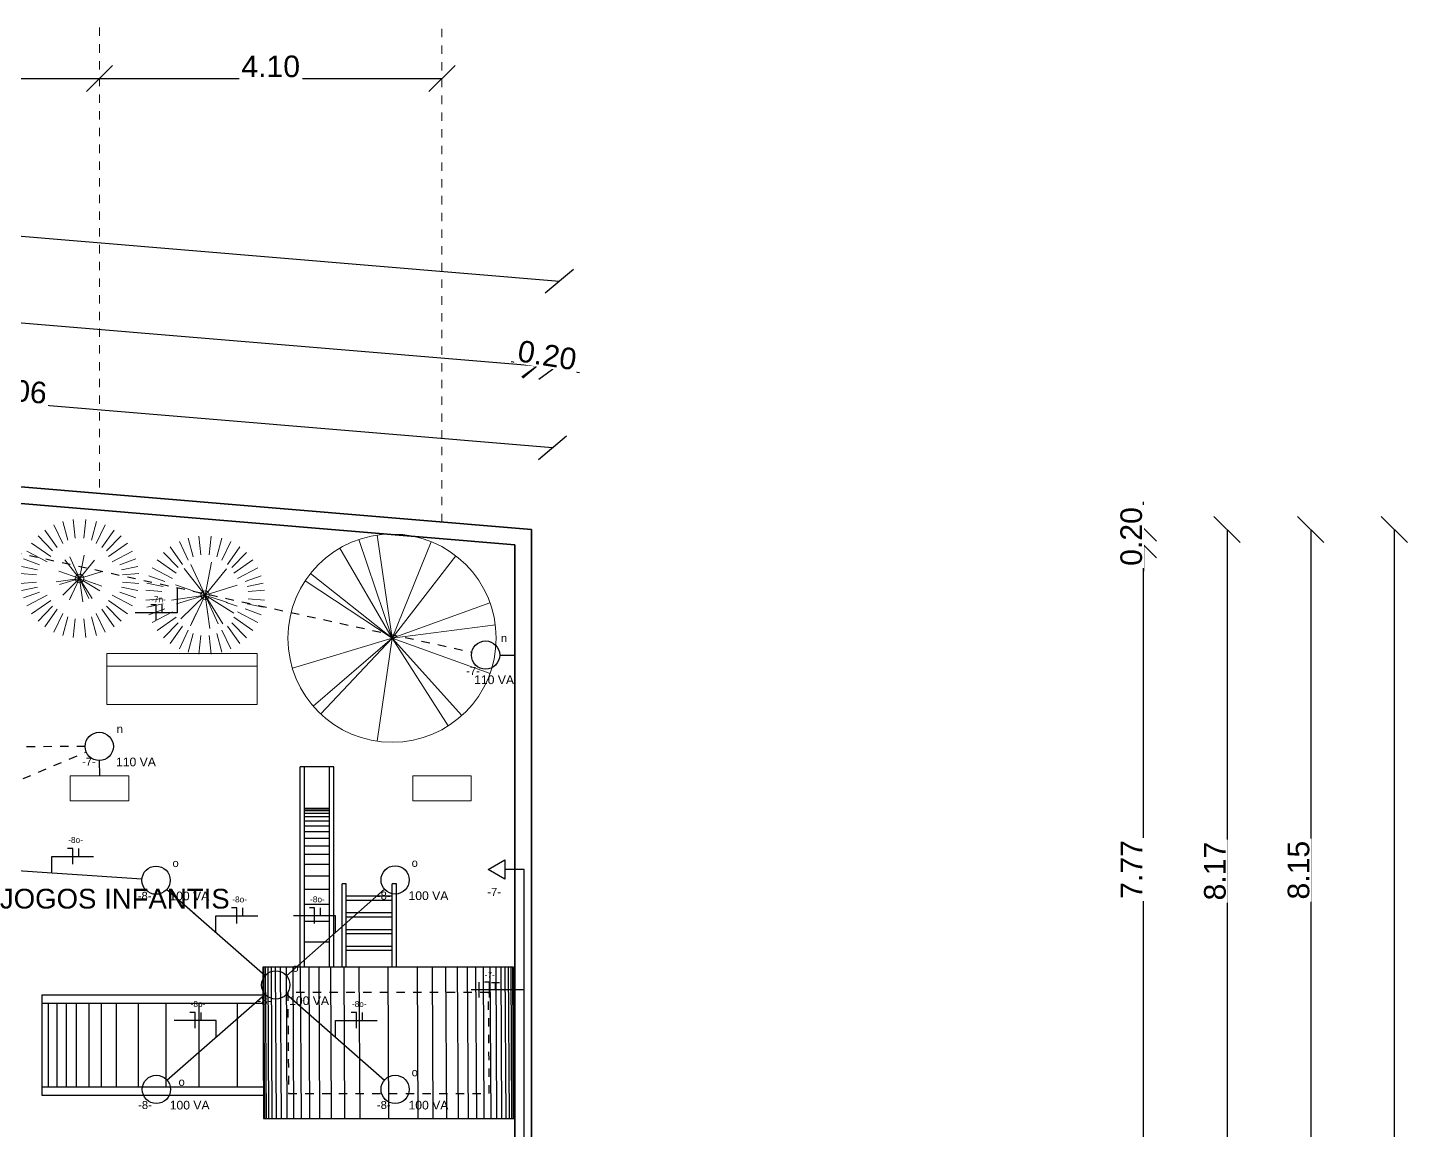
# Model space of a CAD drawing. Header units: metres. Extents: x -182 to 99, y 70 to 117.
# Drawn here: x -80.58 to -64.08, y 104.05 to 117.24 of the extents above; entities that cross this region are included whole.
import ezdxf

# ---------------------------------------------------------------- set-up
doc = ezdxf.new("R2010")
doc.units = ezdxf.units.M
doc.header["$LTSCALE"] = 0.01
doc.linetypes.add('HIDDEN2', pattern=[4.7625, 3.175, -1.5875])
doc.linetypes.add('TRAZOS2', pattern=[9.525, 6.35, -3.175])
for name, color, linetype, lineweight in [('A-ANNO-DIMS', 1, 'Continuous', 9), ('A-ANNO-TEXT', 2, 'Continuous', 9), ('A-WALL', 2, 'Continuous', 9), ('L-PLNT-BEDS', 3, 'Continuous', 9), ('L-SITE', 6, 'Continuous', 9), ('S-COLS', 6, 'Continuous', 9), ('S-GRID', 1, 'Continuous', 9)]:
    doc.layers.add(name, color=color, linetype=linetype, lineweight=lineweight)
for name, color, linetype in [('FIAÇÃO', 10, 'Continuous'), ('Força', 7, 'Continuous'), ('Iluminação', 7, 'Continuous'), ('MUEBLES 0.05', 54, 'Continuous'), ('PARED 0.1', 4, 'Continuous'), ('Pared 0.3.', 31, 'Continuous'), ('PUERTAS 0.2', 3, 'Continuous')]:
    doc.layers.add(name, color=color, linetype=linetype)
doc.styles.add('Arial', font='arial.ttf', dxfattribs={"height": 0.29506})
doc.styles.add('Arial_1', font='arial.ttf', dxfattribs={"height": 0.368825})
doc.styles.add('Arial_2', font='arial.ttf', dxfattribs={"height": 0.258177})
doc.dimstyles.new('Diagonal', dxfattribs={"dimscale": 0.3048, "dimtxt": 0.258177, "dimasz": 1.025262, "dimexe": 0.984252, "dimexo": 0.615157, "dimgap": 0.04101, "dimtad": 1, "dimrnd": 0.01, "dimzin": 0, "dimdsep": 46, "dimtxsty": 'Arial_2', "dimblk1": 'OBLIQUE', "dimblk2": 'OBLIQUE', "dimsah": 1, "dimcen": 0.09, "dimse1": 1, "dimse2": 1, "dimazin": 0, "dimtfac": 1, "dimtix": 1, "dimtmove": 0, "dimatfit": 3, "dimfxl": 1, "dimtvp": 1, "dimtfill": 1, "dimtolj": 1, "dimtzin": 0, "dimarcsym": 2})

# ---------------------------------------------------------------- blocks, each defined once
blk = doc.blocks.new('Pilar rectangular hormigón - 300 x 700 mm-506285-Planta Baja')
at = {"layer": 'S-COLS'}
for p, q in [((0.15, 0.35), (-0.15, 0.35)), ((-0.15, 0.35), (-0.15, -0.35)), ((0.15, -0.35), (0.15, 0.35)), ((-0.15, -0.35), (0.15, -0.35))]:
    blk.add_line(p, q, dxfattribs=at)
blk = doc.blocks.new('_Oblique')
at = {"color": 0, "linetype": 'ByBlock', "lineweight": -2}
blk.add_line((-0.5, -0.5), (0.5, 0.5), dxfattribs=at)
blk = doc.blocks.new('*D251')
at = {"layer": 'A-ANNO-DIMS', "color": 0, "lineweight": -2, "transparency": 16777216}
blk.add_line((-85.223, 116.63), (-79.723, 116.63), dxfattribs=at)
at = {"layer": 'Defpoints', "color": 0, "transparency": 16777216}
for p in [(-85.223, 116.851), (-79.723, 116.851), (-79.723, 116.63)]:
    blk.add_point(p, dxfattribs=at)
at = {"layer": 'A-ANNO-DIMS', "color": 0, "lineweight": -2, "transparency": 16777216, "xscale": 0.3124999999999999, "yscale": 0.3124999999999999, "zscale": 0.3124999999999999, "rotation": 180}
blk.add_blockref('_Oblique', (-85.223, 116.63), dxfattribs=at)
at = {"layer": 'A-ANNO-DIMS', "color": 0, "lineweight": -2, "transparency": 16777216, "xscale": 0.3124999999999999, "yscale": 0.3124999999999999, "zscale": 0.3124999999999999}
blk.add_blockref('_Oblique', (-79.723, 116.63), dxfattribs=at)
at = {"layer": 'A-ANNO-DIMS', "color": 0, "transparency": 16777216, "insert": (-82.473, 116.774), "char_height": 0.2582, "attachment_point": 5, "style": 'Arial_2', "bg_fill": 3, "box_fill_scale": 1.1, "bg_fill_color": 256, "bg_fill_true_color": 13158600, "bg_fill_transparency": 0}
blk.add_mtext('\\A1;5.50', dxfattribs=at)
blk = doc.blocks.new('*D252')
at = {"layer": 'A-ANNO-DIMS', "color": 0, "lineweight": -2, "transparency": 16777216}
blk.add_line((-79.723, 116.63), (-75.627, 116.63), dxfattribs=at)
at = {"layer": 'Defpoints', "color": 0, "transparency": 16777216}
for p in [(-79.723, 116.851), (-75.627, 116.851), (-75.627, 116.63)]:
    blk.add_point(p, dxfattribs=at)
at = {"layer": 'A-ANNO-DIMS', "color": 0, "lineweight": -2, "transparency": 16777216, "xscale": 0.3124999999999999, "yscale": 0.3124999999999999, "zscale": 0.3124999999999999, "rotation": 180}
blk.add_blockref('_Oblique', (-79.723, 116.63), dxfattribs=at)
at = {"layer": 'A-ANNO-DIMS', "color": 0, "lineweight": -2, "transparency": 16777216, "xscale": 0.3124999999999999, "yscale": 0.3124999999999999, "zscale": 0.3124999999999999}
blk.add_blockref('_Oblique', (-75.627, 116.63), dxfattribs=at)
at = {"layer": 'A-ANNO-DIMS', "color": 0, "transparency": 16777216, "insert": (-77.675, 116.774), "char_height": 0.2582, "attachment_point": 5, "style": 'Arial_2', "bg_fill": 3, "box_fill_scale": 1.1, "bg_fill_color": 256, "bg_fill_true_color": 13158600, "bg_fill_transparency": 0}
blk.add_mtext('\\A1;4.10', dxfattribs=at)
blk = doc.blocks.new('*D290')
at = {"color": 0, "lineweight": -2, "transparency": 16777216}
blk.add_line((-90.891, 115.602), (-74.223, 114.208), dxfattribs=at)
at = {"layer": 'Defpoints', "color": 0, "transparency": 16777216}
for p in [(-74.223, 114.208), (-91.223, 111.63), (-74.555, 110.236)]:
    blk.add_point(p, dxfattribs=at)
at = {"color": 0, "lineweight": -2, "transparency": 16777216, "xscale": 0.3124999999999999, "yscale": 0.3124999999999999, "zscale": 0.3124999999999999}
for p, rotation in [((-90.891, 115.602), 175.2185330680504), ((-74.223, 114.208), 355.2185330680504)]:
    blk.add_blockref('_Oblique', p, dxfattribs=dict(at, rotation=rotation))
at = {"color": 0, "transparency": 16777216, "insert": (-82.545, 115.049), "char_height": 0.2582, "attachment_point": 5, "rotation": 355.2185, "style": 'Arial_2', "bg_fill": 3, "box_fill_scale": 1.1, "bg_fill_color": 256, "bg_fill_true_color": 13158600, "bg_fill_transparency": 0}
blk.add_mtext('\\A1;16.73', dxfattribs=at)
blk = doc.blocks.new('*D293')
at = {"color": 0, "lineweight": -2, "transparency": 16777216}
blk.add_line((-87.322, 113.304), (-74.306, 112.215), dxfattribs=at)
at = {"layer": 'Defpoints', "color": 0, "transparency": 16777216}
for p in [(-87.322, 113.304), (-74.306, 112.215), (-74.555, 109.236)]:
    blk.add_point(p, dxfattribs=at)
at = {"color": 0, "lineweight": -2, "transparency": 16777216, "xscale": 0.3124999999999999, "yscale": 0.3124999999999999, "zscale": 0.3124999999999999}
for p, rotation in [((-87.322, 113.304), 175.2185330680505), ((-74.306, 112.215), 355.2185330680505)]:
    blk.add_blockref('_Oblique', p, dxfattribs=dict(at, rotation=rotation))
at = {"color": 0, "transparency": 16777216, "insert": (-80.802, 112.903), "char_height": 0.2582, "attachment_point": 5, "rotation": 355.2185, "style": 'Arial_2', "bg_fill": 3, "box_fill_scale": 1.1, "bg_fill_color": 256, "bg_fill_true_color": 13158600, "bg_fill_transparency": 0}
blk.add_mtext('\\A1;13.06', dxfattribs=at)
blk = doc.blocks.new('*D295')
at = {"color": 0, "lineweight": -2, "transparency": 16777216}
blk.add_line((-90.76, 114.554), (-74.492, 113.193), dxfattribs=at)
at = {"layer": 'Defpoints', "color": 0, "transparency": 16777216}
for p in [(-74.492, 113.193), (-91.023, 111.413), (-74.755, 110.052)]:
    blk.add_point(p, dxfattribs=at)
at = {"color": 0, "lineweight": -2, "transparency": 16777216, "xscale": 0.3124999999999999, "yscale": 0.3124999999999999, "zscale": 0.3124999999999999}
for p, rotation in [((-90.76, 114.554), 175.2185330680502), ((-74.492, 113.193), 355.2185330680502)]:
    blk.add_blockref('_Oblique', p, dxfattribs=dict(at, rotation=rotation))
at = {"color": 0, "transparency": 16777216, "insert": (-82.614, 114.017), "char_height": 0.2582, "attachment_point": 5, "rotation": 355.2185, "style": 'Arial_2', "bg_fill": 3, "box_fill_scale": 1.1, "bg_fill_color": 256, "bg_fill_true_color": 13158600, "bg_fill_transparency": 0}
blk.add_mtext('\\A1;16.32', dxfattribs=at)
blk = doc.blocks.new('*D296')
at = {"color": 0, "lineweight": -2, "transparency": 16777216}
for p, q in [((-74.492, 113.193), (-74.801, 113.242)), ((-74.292, 113.161), (-74.492, 113.193)), ((-74.292, 113.161), (-73.984, 113.112))]:
    blk.add_line(p, q, dxfattribs=at)
at = {"layer": 'Defpoints', "color": 0, "transparency": 16777216}
for p in [(-74.987, 110.086), (-74.787, 110.054)]:
    blk.add_point(p, dxfattribs=at)
at = {"color": 0, "lineweight": -2, "transparency": 16777216, "xscale": 0.3124999999999999, "yscale": 0.3124999999999999, "zscale": 0.3124999999999999}
for p, rotation in [((-74.492, 113.193), 350.9445249962304), ((-74.292, 113.161), 170.9445249962304)]:
    blk.add_blockref('_Oblique', p, dxfattribs=dict(at, rotation=rotation))
at = {"color": 0, "transparency": 16777216, "insert": (-74.369, 113.32), "char_height": 0.2582, "attachment_point": 5, "rotation": 350.9445, "style": 'Arial_2', "bg_fill": 3, "box_fill_scale": 1.1, "bg_fill_color": 256, "bg_fill_true_color": 13158600, "bg_fill_transparency": 0}
blk.add_mtext('\\A1;0.20', dxfattribs=at)
at = {"layer": 'Defpoints', "color": 0, "transparency": 16777216}
blk.add_point((-74.492, 113.193), dxfattribs=at)
blk = doc.blocks.new('*D480')
at = {"color": 0, "lineweight": -2, "transparency": 16777216}
blk.add_line((-66.241, 111.236), (-66.241, 103.065), dxfattribs=at)
at = {"layer": 'Defpoints', "color": 0, "transparency": 16777216}
for p in [(-66.241, 111.236), (-71.982, 103.065), (-66.241, 103.065)]:
    blk.add_point(p, dxfattribs=at)
at = {"color": 0, "lineweight": -2, "transparency": 16777216, "xscale": 0.3124999999999999, "yscale": 0.3124999999999999, "zscale": 0.3124999999999999}
for p, rotation in [((-66.241, 111.236), 90), ((-66.241, 103.065), 270)]:
    blk.add_blockref('_Oblique', p, dxfattribs=dict(at, rotation=rotation))
at = {"color": 0, "transparency": 16777216, "insert": (-66.385, 107.15), "char_height": 0.2582, "attachment_point": 5, "rotation": 90, "style": 'Arial_2', "bg_fill": 3, "box_fill_scale": 1.1, "bg_fill_color": 256, "bg_fill_true_color": 13158600, "bg_fill_transparency": 0}
blk.add_mtext('\\A1;8.17', dxfattribs=at)
blk = doc.blocks.new('*D482')
at = {"color": 0, "lineweight": -2, "transparency": 16777216}
blk.add_line((-67.241, 103.286), (-67.241, 111.052), dxfattribs=at)
at = {"layer": 'Defpoints', "color": 0, "transparency": 16777216}
for p in [(-67.241, 111.052), (-67.241, 111.052), (-71.982, 103.286)]:
    blk.add_point(p, dxfattribs=at)
at = {"color": 0, "lineweight": -2, "transparency": 16777216, "xscale": 0.3124999999999999, "yscale": 0.3124999999999999, "zscale": 0.3124999999999999}
for p, rotation in [((-67.241, 111.052), 90), ((-67.241, 103.286), 270)]:
    blk.add_blockref('_Oblique', p, dxfattribs=dict(at, rotation=rotation))
at = {"color": 0, "transparency": 16777216, "insert": (-67.382, 107.169), "char_height": 0.2582, "attachment_point": 5, "rotation": 90, "style": 'Arial_2', "bg_fill": 3, "box_fill_scale": 1.1, "bg_fill_color": 256, "bg_fill_true_color": 13158600, "bg_fill_transparency": 0}
blk.add_mtext('\\A1;7.77', dxfattribs=at)
blk = doc.blocks.new('*D483')
at = {"color": 0, "lineweight": -2, "transparency": 16777216}
for p, q in [((-67.241, 111.253), (-67.241, 111.566)), ((-67.241, 111.052), (-67.241, 111.253)), ((-67.241, 111.052), (-67.241, 110.739))]:
    blk.add_line(p, q, dxfattribs=at)
at = {"color": 0, "lineweight": -2, "transparency": 16777216, "xscale": 0.3124999999999999, "yscale": 0.3124999999999999, "zscale": 0.3124999999999999}
for p, rotation in [((-67.241, 111.253), 270), ((-67.241, 111.052), 90)]:
    blk.add_blockref('_Oblique', p, dxfattribs=dict(at, rotation=rotation))
at = {"color": 0, "transparency": 16777216, "insert": (-67.385, 111.152), "char_height": 0.2582, "attachment_point": 5, "rotation": 90, "style": 'Arial_2', "bg_fill": 3, "box_fill_scale": 1.1, "bg_fill_color": 256, "bg_fill_true_color": 13158600, "bg_fill_transparency": 0}
blk.add_mtext('\\A1;0.20', dxfattribs=at)
at = {"layer": 'Defpoints', "color": 0, "transparency": 16777216}
for p in [(-67.241, 111.253), (-67.241, 111.253), (-67.241, 111.052)]:
    blk.add_point(p, dxfattribs=at)
blk = doc.blocks.new('*D713')
at = {"color": 0, "lineweight": -2, "transparency": 16777216}
blk.add_line((-65.241, 111.236), (-65.241, 103.086), dxfattribs=at)
at = {"layer": 'Defpoints', "color": 0, "transparency": 16777216}
for p in [(-74.555, 111.236), (-74.755, 103.086), (-65.241, 103.086)]:
    blk.add_point(p, dxfattribs=at)
at = {"color": 0, "lineweight": -2, "transparency": 16777216, "xscale": 0.3124999999999999, "yscale": 0.3124999999999999, "zscale": 0.3124999999999999}
for p, rotation in [((-65.241, 111.236), 90), ((-65.241, 103.086), 270)]:
    blk.add_blockref('_Oblique', p, dxfattribs=dict(at, rotation=rotation))
at = {"color": 0, "transparency": 16777216, "insert": (-65.385, 107.161), "char_height": 0.2582, "attachment_point": 5, "rotation": 90, "style": 'Arial_2', "bg_fill": 3, "box_fill_scale": 1.1, "bg_fill_color": 256, "bg_fill_true_color": 13158600, "bg_fill_transparency": 0}
blk.add_mtext('\\A1;8.15', dxfattribs=at)
blk = doc.blocks.new('*D717')
at = {"color": 0, "lineweight": -2, "transparency": 16777216}
blk.add_line((-64.241, 111.236), (-64.241, 79.985), dxfattribs=at)
at = {"layer": 'Defpoints', "color": 0, "transparency": 16777216}
for p in [(-65.241, 111.236), (-65.241, 79.985), (-64.241, 79.985)]:
    blk.add_point(p, dxfattribs=at)
at = {"color": 0, "lineweight": -2, "transparency": 16777216, "xscale": 0.3124999999999999, "yscale": 0.3124999999999999, "zscale": 0.3124999999999999}
for p, rotation in [((-64.241, 111.236), 90), ((-64.241, 79.985), 270)]:
    blk.add_blockref('_Oblique', p, dxfattribs=dict(at, rotation=rotation))
at = {"color": 0, "transparency": 16777216, "insert": (-64.385, 95.611), "char_height": 0.2582, "attachment_point": 5, "rotation": 90, "style": 'Arial_2', "bg_fill": 3, "box_fill_scale": 1.1, "bg_fill_color": 256, "bg_fill_true_color": 13158600, "bg_fill_transparency": 0}
blk.add_mtext('\\A1;31.25', dxfattribs=at)
blk = doc.blocks.new('M_RPC Árbol - Caducifolio - Cerezo japonés - 4_5 metros-371819-Planta Baja')
at = {"layer": 'L-PLNT-BEDS'}
for q in [(-0.398, 1.18), (-0.177, 1.232), (-0.626, 1.076), (0.468, 1.154), (0.762, 0.985), (-1.04, 0.684), (-0.976, 0.772), (1.17, 0.424), (-1.192, -0.358), (-0.943, -0.813), (-0.853, -0.907), (-0.177, -1.232), (1.235, 0.159), (0.672, -1.048), (1.172, -0.421), (0.834, -0.925)]:
    blk.add_line((0, 0), q, dxfattribs=at)
for start, end in [(360, 180), (180, 360)]:
    blk.add_arc((0, 0), 1.245, start, end, dxfattribs=at)
blk = doc.blocks.new('M_Banco de parque - 1800 mm-374332-Planta Baja')
at = {"layer": 'L-SITE'}
for p, q in [((0.9, 0.305), (-0.9, 0.305)), ((-0.9, 0.305), (-0.9, -0.305)), ((0.9, -0.305), (0.9, 0.305)), ((-0.9, 0.154), (0.9, 0.154)), ((-0.9, -0.305), (0.9, -0.305))]:
    blk.add_line(p, q, dxfattribs=at)
blk = doc.blocks.new('M_RPC Arbusto - Boj - 0_8 metros-380883-Planta Baja')
at = {"layer": 'L-PLNT-BEDS'}
for p, q in [((-0.202, 0.682), (-0.142, 0.458)), ((-0.075, 0.707), (-0.051, 0.482)), ((0.075, 0.707), (0.051, 0.482)), ((0.202, 0.682), (0.142, 0.458)), ((-0.497, 0.509), (-0.322, 0.332)), ((-0.415, 0.578), (-0.268, 0.369)), ((-0.307, 0.642), (-0.2, 0.417)), ((0.307, 0.642), (0.2, 0.417)), ((0.415, 0.578), (0.268, 0.369)), ((0.497, 0.509), (0.322, 0.332)), ((-0.573, 0.422), (-0.344, 0.262)), ((0, 0), (-0.169, 0.367)), ((0, 0), (0.079, 0.396)), ((0.573, 0.422), (0.344, 0.262)), ((-0.672, 0.233), (-0.481, 0.163)), ((-0.632, 0.326), (-0.388, 0.198)), ((0, 0), (-0.25, 0.318)), ((0, 0), (0.255, 0.314)), ((0.632, 0.326), (0.388, 0.198)), ((0.672, 0.233), (0.481, 0.163)), ((-0.709, 0.061), (-0.515, 0.043)), ((-0.696, 0.144), (-0.502, 0.105)), ((0, 0), (-0.4, -0.058)), ((-0.353, 0.122), (0.006, 0.002)), ((0, 0), (-0.342, -0.105)), ((0, 0), (-0.288, -0.283)), ((0, 0), (-0.173, -0.365)), ((0, 0), (0.386, 0.119)), ((0, 0), (0.158, -0.344)), ((0, 0), (0.058, -0.4)), ((0, 0), (0.214, -0.343)), ((0, 0), (0.344, -0.213)), ((0.696, 0.144), (0.502, 0.105)), ((0.709, 0.061), (0.515, 0.043)), ((-0.709, -0.061), (-0.515, -0.043)), ((-0.696, -0.144), (-0.502, -0.105)), ((-0.672, -0.233), (-0.481, -0.163)), ((0.06, -0.02), (0.267, -0.089)), ((0.383, -0.13), (0.253, -0.086)), ((0.672, -0.233), (0.481, -0.163)), ((0.696, -0.144), (0.502, -0.105)), ((0.709, -0.061), (0.515, -0.043)), ((-0.632, -0.326), (-0.388, -0.198)), ((-0.573, -0.422), (-0.344, -0.262)), ((-0.161, -0.337), (-0.105, -0.219)), ((0.573, -0.422), (0.344, -0.262)), ((0.632, -0.326), (0.388, -0.198)), ((-0.497, -0.509), (-0.322, -0.332)), ((-0.415, -0.578), (-0.268, -0.369)), ((-0.307, -0.642), (-0.2, -0.417)), ((-0.202, -0.682), (-0.142, -0.458)), ((-0.075, -0.707), (-0.051, -0.482)), ((0.075, -0.707), (0.051, -0.482)), ((0.202, -0.682), (0.142, -0.458)), ((0.307, -0.642), (0.2, -0.417)), ((0.415, -0.578), (0.268, -0.369)), ((0.497, -0.509), (0.322, -0.332))]:
    blk.add_line(p, q, dxfattribs=at)
for start, end in [(360, 180), (180, 360)]:
    blk.add_arc((0, 0), 0.0508, start, end, dxfattribs=at)
blk = doc.blocks.new('M_RPC Arbusto - Maguey - 0_56 metros-380887-Planta Baja')
at = {"layer": 'L-PLNT-BEDS'}
for p, q in [((-0.202, 0.682), (-0.142, 0.458)), ((-0.075, 0.707), (-0.051, 0.482)), ((0.075, 0.707), (0.051, 0.482)), ((0.202, 0.682), (0.142, 0.458)), ((-0.497, 0.509), (-0.322, 0.332)), ((-0.415, 0.578), (-0.268, 0.369)), ((-0.307, 0.642), (-0.2, 0.417)), ((0.307, 0.642), (0.2, 0.417)), ((0.415, 0.578), (0.268, 0.369)), ((0.497, 0.509), (0.322, 0.332)), ((-0.573, 0.422), (-0.344, 0.262)), ((0.573, 0.422), (0.344, 0.262)), ((-0.672, 0.233), (-0.481, 0.163)), ((-0.632, 0.326), (-0.388, 0.198)), ((0, 0), (-0.175, 0.222)), ((0, 0), (-0.118, 0.257)), ((0, 0), (0.055, 0.277)), ((0, 0), (0.178, 0.22)), ((0.632, 0.326), (0.388, 0.198)), ((0.672, 0.233), (0.481, 0.163)), ((-0.709, 0.061), (-0.515, 0.043)), ((-0.696, 0.144), (-0.502, 0.105)), ((0, 0), (-0.28, -0.04)), ((-0.247, 0.086), (0.004, 0.001)), ((0, 0), (-0.239, -0.074)), ((0, 0), (-0.202, -0.198)), ((0, 0), (-0.121, -0.256)), ((0, 0), (0.27, 0.083)), ((0, 0), (0.111, -0.241)), ((0, 0), (0.04, -0.28)), ((0, 0), (0.149, -0.24)), ((0, 0), (0.241, -0.149)), ((0.696, 0.144), (0.502, 0.105)), ((0.709, 0.061), (0.515, 0.043)), ((-0.709, -0.061), (-0.515, -0.043)), ((-0.696, -0.144), (-0.502, -0.105)), ((-0.672, -0.233), (-0.481, -0.163)), ((-0.113, -0.236), (-0.073, -0.153)), ((0.042, -0.014), (0.187, -0.063)), ((0.268, -0.091), (0.177, -0.06)), ((0.672, -0.233), (0.481, -0.163)), ((0.696, -0.144), (0.502, -0.105)), ((0.709, -0.061), (0.515, -0.043)), ((-0.632, -0.326), (-0.388, -0.198)), ((-0.573, -0.422), (-0.344, -0.262)), ((0.573, -0.422), (0.344, -0.262)), ((0.632, -0.326), (0.388, -0.198)), ((-0.497, -0.509), (-0.322, -0.332)), ((-0.415, -0.578), (-0.268, -0.369)), ((-0.307, -0.642), (-0.2, -0.417)), ((-0.202, -0.682), (-0.142, -0.458)), ((-0.075, -0.707), (-0.051, -0.482)), ((0.075, -0.707), (0.051, -0.482)), ((0.202, -0.682), (0.142, -0.458)), ((0.307, -0.642), (0.2, -0.417)), ((0.415, -0.578), (0.268, -0.369)), ((0.497, -0.509), (0.322, -0.332))]:
    blk.add_line(p, q, dxfattribs=at)
for start, end in [(360, 180), (180, 360)]:
    blk.add_arc((0, 0), 0.0508, start, end, dxfattribs=at)
blk = doc.blocks.new('A$C076D0BCC')
at = {"layer": 'MUEBLES 0.05', "linetype": 'Continuous', "ltscale": 0.05}
for p, q in [((0.01, 6.4), (0.02, 4.591)), ((0.03, 6.4), (0.04, 4.591)), ((0.06, 6.4), (0.07, 4.591)), ((0.1, 6.4), (0.11, 4.591)), ((0.15, 6.4), (0.16, 4.591)), ((0.21, 6.4), (0.22, 4.591)), ((0.28, 6.4), (0.29, 4.591)), ((0.36, 6.4), (0.37, 4.591)), ((0.45, 6.4), (0.46, 4.591)), ((0.55, 6.4), (0.56, 4.591)), ((0.67, 6.4), (0.68, 4.591)), ((0.81, 6.4), (0.82, 4.591)), ((0.97, 6.4), (0.98, 4.591)), ((1.15, 6.4), (1.16, 4.591)), ((1.86, 4.591), (1.85, 6.4)), ((2.04, 4.591), (2.03, 6.4)), ((2.2, 4.591), (2.19, 6.4)), ((2.34, 4.591), (2.33, 6.4)), ((2.46, 4.591), (2.45, 6.4)), ((2.56, 4.591), (2.55, 6.4)), ((2.65, 4.591), (2.64, 6.4)), ((2.73, 4.591), (2.72, 6.4)), ((2.8, 4.591), (2.79, 6.4)), ((2.86, 4.591), (2.85, 6.4)), ((2.91, 4.591), (2.9, 6.4)), ((2.95, 4.591), (2.94, 6.4)), ((2.98, 4.591), (2.97, 6.4)), ((3, 4.591), (2.99, 6.4)), ((5.65, 4.92), (5.65, 6.12)), ((3.31, 6.02), (3.31, 5.02)), ((3.771, 6.02), (3.771, 5.02)), ((4.165, 6.02), (4.165, 5.02)), ((4.495, 6.02), (4.495, 5.02)), ((4.757, 6.02), (4.757, 5.02)), ((4.94, 5.022), (4.94, 6.022)), ((5.09, 5.022), (5.09, 6.022)), ((5.24, 5.022), (5.24, 6.022)), ((5.359, 5.022), (5.359, 6.022)), ((5.469, 5.022), (5.469, 6.022)), ((5.576, 5.022), (5.576, 6.022)), ((1.41, 4.591), (1.41, 3.591)), ((1.46, 4.591), (1.46, 3.591)), ((2.01, 4.591), (2.01, 3.591)), ((2.06, 4.591), (2.06, 3.591)), ((2.16, 4.591), (2.16, 2.191)), ((2.21, 4.591), (2.21, 2.191)), ((2.51, 4.591), (2.51, 2.191)), ((2.56, 4.591), (2.56, 2.191)), ((1.46, 4.391), (2.01, 4.391)), ((1.46, 4.341), (2.01, 4.341)), ((2.21, 4.291), (2.51, 4.291)), ((1.46, 4.191), (2.01, 4.191)), ((1.46, 4.141), (2.01, 4.141)), ((1.46, 3.991), (2.01, 3.991)), ((2.21, 4.041), (2.51, 4.041)), ((1.46, 3.941), (2.01, 3.941)), ((2.21, 3.841), (2.51, 3.841)), ((1.46, 3.791), (2.01, 3.791)), ((1.46, 3.741), (2.01, 3.741)), ((2.21, 3.661), (2.51, 3.661)), ((1.41, 3.591), (1.46, 3.591)), ((2.01, 3.591), (2.06, 3.591)), ((2.21, 3.501), (2.51, 3.501)), ((2.21, 3.361), (2.51, 3.361)), ((2.21, 3.241), (2.51, 3.241)), ((2.21, 3.141), (2.51, 3.141)), ((2.21, 3.051), (2.51, 3.051)), ((2.21, 2.971), (2.51, 2.971)), ((2.21, 2.901), (2.51, 2.901)), ((2.21, 2.841), (2.51, 2.841)), ((2.21, 2.791), (2.51, 2.791)), ((2.21, 2.751), (2.51, 2.751)), ((2.21, 2.721), (2.51, 2.721)), ((2.21, 2.701), (2.51, 2.701)), ((2.21, 2.691), (2.51, 2.691)), ((2.16, 2.191), (2.56, 2.191))]:
    blk.add_line(p, q, dxfattribs=at)
at = {"layer": 'PARED 0.1', "linetype": 'HIDDEN2', "ltscale": 0.05}
blk.add_lwpolyline([(0.3, 6.1), (0.31, 4.891), (2.71, 4.891), (2.7, 6.1)], close=True, dxfattribs=at)
at = {"layer": 'Pared 0.3.', "linetype": 'Continuous', "ltscale": 0.05}
for p, q in [((3, 6.4), (0, 6.4)), ((1.5, 6.4), (1.51, 4.591)), ((0.01, 4.591), (3.01, 4.591))]:
    blk.add_line(p, q, dxfattribs=at)
at = {"layer": 'PUERTAS 0.2', "linetype": 'Continuous', "ltscale": 0.05}
for p, q in [((0, 6.4), (0.01, 4.591)), ((3.01, 4.591), (3, 6.4)), ((5.65, 6.12), (3, 6.12)), ((5.65, 6.02), (3, 6.02)), ((5.65, 5.02), (3, 5.02)), ((5.65, 4.92), (3, 4.92))]:
    blk.add_line(p, q, dxfattribs=at)
blk = doc.blocks.new('RN')
at = {"layer": 'FIAÇÃO', "color": 18, "true_color": 0x000000}
blk.add_line((2653.2, 1365.5), (2653.2, 1375.9), dxfattribs=at)
at = {"layer": 'FIAÇÃO', "color": 5}
blk.add_lwpolyline([(2645.2, 1355.1), (2645.2, 1375.9), (2638.3, 1375.9)], dxfattribs=at)
blk = doc.blocks.new('F-N-T')
at = {"layer": 'FIAÇÃO', "color": 1}
blk.add_line((2562, 1284.1), (2562, 1304.9), dxfattribs=at)
at = {"layer": 'FIAÇÃO', "color": 3}
blk.add_line((2584.3, 1294.3), (2584.3, 1304.7), dxfattribs=at)
at = {"layer": 'FIAÇÃO', "color": 5}
blk.add_lwpolyline([(2576.3, 1284.1), (2576.3, 1304.9), (2569.3, 1304.9)], dxfattribs=at)
at = {"layer": 'FIAÇÃO', "color": 3}
blk.add_lwpolyline([(2578.8, 1304.7), (2584.3, 1304.7), (2589.9, 1304.7)], dxfattribs=at)

msp = doc.modelspace()

# ---------------------------------------------------------------- linework, layer by layer
at = {"layer": 'A-WALL', "color": 7, "lineweight": 35}
for p, q in [((-74.555, 111.236), (-87.571, 112.325)), ((-87.588, 112.125), (-74.755, 111.052)), ((-74.555, 103.027), (-74.555, 111.236)), ((-74.755, 111.052), (-74.755, 103.286))]:
    msp.add_line(p, q, dxfattribs=at)
at = {"layer": 'Força', "color": 0, "ltscale": 0.5}
msp.add_line((-74.88, 105.731), (-75.278, 105.728), dxfattribs=at)
at = {"layer": 'Iluminação', "color": 0, "linetype": 'HIDDEN2', "ltscale": 0.5}
for p, q in [((-79.893, 108.64), (-82.414, 108.631)), ((-81.741, 107.789), (-79.88, 108.575))]:
    msp.add_line(p, q, dxfattribs=at)
at = {"layer": 'Iluminação'}
msp.add_line((-79.725, 108.472), (-79.723, 108.29), dxfattribs=at)
at = {"layer": 'Iluminação', "color": 0, "ltscale": 0.5}
for p, q in [((-80.292, 107.126), (-80.292, 107.326)), ((-80.292, 107.326), (-79.792, 107.326)), ((-76.901, 106.416), (-76.901, 106.616)), ((-78.915, 104.65), (-77.741, 105.677)), ((-77.487, 105.676), (-76.314, 104.65)), ((-78.328, 105.363), (-78.828, 105.363)), ((-78.328, 105.163), (-78.328, 105.363)), ((-76.901, 105.163), (-76.901, 105.363)), ((-76.901, 105.363), (-76.401, 105.363))]:
    msp.add_line(p, q, dxfattribs=at)
at = {"layer": 'Iluminação'}
msp.add_lwpolyline([(-74.875, 107.055), (-75.073, 107.169), (-74.875, 107.283)], close=True, dxfattribs=at)
for centre in [(-79.725, 108.641), (-76.187, 107.044), (-77.614, 105.788), (-79.042, 104.539), (-76.187, 104.539)]:
    msp.add_circle(centre, 0.169, dxfattribs=at)
at = {"layer": 'S-GRID', "linetype": 'TRAZOS2'}
for p, q in [((-79.723, 117.239), (-79.723, 111.668)), ((-75.627, 111.325), (-75.627, 117.239))]:
    msp.add_line(p, q, dxfattribs=at)

# ---------------------------------------------------------------- block references
at = {"layer": 'FIAÇÃO', "lineweight": 20, "xscale": 0.008784106945095342, "yscale": 0.008784106945095342, "zscale": 0.008784106945095342}
msp.add_blockref('F-N-T', (-97.688, 94.357), dxfattribs=at)
msp.add_blockref('F-N-T', (-97.688, 94.357), dxfattribs=at)
at = {"layer": 'Iluminação', "xscale": 0.009000000000000001, "yscale": 0.009000000000000001, "zscale": 0.009000000000000001}
for p in [(-103.849, 95.038), (-100.957, 94.327), (-102.385, 93.075), (-100.457, 93.075)]:
    msp.add_blockref('RN', p, dxfattribs=at)
at = {"layer": 'S-COLS'}
for p, rotation in [((-79.723, 108.14), 269.9999999999996), ((-75.627, 108.14), 89.99999999999945)]:
    msp.add_blockref('Pilar rectangular hormigón - 300 x 700 mm-506285-Planta Baja', p, dxfattribs=dict(at, rotation=rotation))

# ---------------------------------------------------------------- texts
at = {"layer": 'A-ANNO-TEXT', "color": 7, "insert": (-80.913, 106.938), "char_height": 0.23605, "width": 3.4151, "attachment_point": 1, "line_spacing_factor": 0.938532, "style": 'Arial_1', "bg_fill": 3, "box_fill_scale": 1.25, "bg_fill_color": 7, "bg_fill_transparency": 0}
msp.add_mtext('JOGOS INFANTIS', dxfattribs=at)
at = {"layer": 'FIAÇÃO', "lineweight": 20, "style": 'Arial'}
for s, p in [('-8o-', (-80.096, 107.487)), ('-8o-', (-77.204, 106.777)), ('-7-', (-75.116, 105.874)), ('-8o-', (-78.632, 105.525)), ('-8o-', (-76.704, 105.525))]:
    msp.add_text(s, height=0.0707, dxfattribs=at).set_placement(p)
at = {"layer": 'Iluminação', "lineweight": 20, "style": 'Arial'}
for s, p in [('n', (-79.516, 108.803)), ('-7-', (-79.931, 108.41)), ('o', (-78.849, 107.198)), ('o', (-75.99, 107.201)), ('-8-', (-76.405, 106.809)), ('-7-', (-75.085, 106.853)), ('o', (-77.416, 105.945)), ('-8-', (-77.832, 105.552)), ('o', (-75.99, 104.696)), ('o', (-78.777, 104.581)), ('-8-', (-79.26, 104.304)), ('-8-', (-76.405, 104.304))]:
    msp.add_text(s, height=0.0959, dxfattribs=at).set_placement(p)
at = {"layer": 'Iluminação', "lineweight": 20, "char_height": 0.10402, "width": 0.5954, "attachment_point": 8, "style": 'Arial'}
for s, insert in [('{\\H0.0275x;\\P\\P}110 VA', (-79.286, 108.402)), ('{\\H0.0275x;\\P\\P}100 VA', (-75.789, 106.802)), ('{\\H0.0275x;\\P\\P}100 VA', (-77.216, 105.546)), ('{\\H0.0275x;\\P\\P}100 VA', (-78.644, 104.297)), ('{\\H0.0275x;\\P\\P}100 VA', (-75.789, 104.297))]:
    msp.add_mtext(s, dxfattribs=dict(at, insert=insert))

# ---------------------------------------------------------------- dimensions: what is measured, and where the dimension line sits
at = {"color": 1}
dim = msp.add_linear_dim(base=(-66.241, 103.065), p1=(-66.241, 111.236), p2=(-71.982, 103.065), angle=90, dimstyle='Diagonal', override={"dimpost": '<>'}, dxfattribs=at)
dim.commit()
dim.dimension.update_dxf_attribs({"geometry": '*D480', "text_midpoint": (-66.385, 107.15)})

# ---------------------------------------------------------------- next in the draw order: linework, layer by layer
at = {"layer": 'Iluminação', "color": 0, "ltscale": 0.5}
for p, q in [((-79.215, 107.053), (-81.538, 107.211)), ((-77.741, 105.899), (-78.919, 106.93)), ((-77.487, 105.899), (-76.314, 106.932)), ((-78.33, 106.414), (-78.33, 106.614)), ((-78.33, 106.614), (-77.83, 106.614)), ((-76.901, 106.616), (-77.401, 106.616))]:
    msp.add_line(p, q, dxfattribs=at)
at = {"layer": 'Iluminação'}
msp.add_circle((-79.046, 107.041), 0.169, dxfattribs=at)

# ---------------------------------------------------------------- next in the draw order: block references
at = {"layer": 'Iluminação', "xscale": 0.009000000000000001, "yscale": 0.009000000000000001, "zscale": 0.009000000000000001}
msp.add_blockref('RN', (-101.887, 94.326), dxfattribs=at)

# ---------------------------------------------------------------- next in the draw order: texts
at = {"layer": 'FIAÇÃO', "lineweight": 20, "style": 'Arial'}
msp.add_text('-8o-', height=0.0707, dxfattribs=at).set_placement((-78.134, 106.776))
at = {"layer": 'Iluminação', "lineweight": 20, "style": 'Arial'}
msp.add_text('-8-', height=0.0959, dxfattribs=at).set_placement((-79.264, 106.806))
at = {"layer": 'Iluminação', "lineweight": 20, "insert": (-78.648, 106.799), "char_height": 0.10402, "width": 0.5954, "attachment_point": 8, "style": 'Arial'}
msp.add_mtext('{\\H0.0275x;\\P\\P}100 VA', dxfattribs=at)

# ---------------------------------------------------------------- next in the draw order: dimensions: what is measured, and where the dimension line sits
at = {"color": 1}
dim = msp.add_aligned_dim(p1=(-91.223, 111.63), p2=(-74.555, 110.236), distance=3.986, dimstyle='Diagonal', override={"dimpost": '<>'}, dxfattribs=at)
dim.commit()
dim.dimension.update_dxf_attribs({"geometry": '*D290', "text_midpoint": (-82.545, 115.049)})
dim = msp.add_linear_dim(base=(-67.241, 111.052), p1=(-71.982, 103.286), p2=(-67.241, 111.052), angle=90, dimstyle='Diagonal', override={"dimpost": '<>', "dimtmove": 1}, dxfattribs=at)
dim.commit()
dim.dimension.update_dxf_attribs({"geometry": '*D482', "text_midpoint": (-67.382, 107.169)})
at = {"layer": 'A-ANNO-DIMS'}
dim = msp.add_linear_dim(base=(-79.723, 116.63), p1=(-85.223, 116.851), p2=(-79.723, 116.851), dimstyle='Diagonal', override={"dimpost": '<>', "dimfxl": 5.5}, dxfattribs=at)
dim.commit()
dim.dimension.update_dxf_attribs({"geometry": '*D251', "text_midpoint": (-82.473, 116.774)})

# ---------------------------------------------------------------- next in the draw order: dimensions: what is measured, and where the dimension line sits
at = {"color": 1}
for base, p1, p2, angle, picture, middle in [((-74.306, 112.215), (-87.322, 113.304), (-74.555, 109.236), 175.2185, '*D293', (-80.802, 112.903)), ((-67.241, 111.253), (-67.241, 111.052), (-67.241, 111.253), 90, '*D483', (-67.385, 111.152))]:
    dim = msp.add_linear_dim(base=base, p1=p1, p2=p2, angle=angle, dimstyle='Diagonal', override={"dimpost": '<>', "dimtmove": 1}, dxfattribs=at)
    dim.commit()
    dim.dimension.update_dxf_attribs({"geometry": picture, "text_midpoint": middle})
at = {"layer": 'A-ANNO-DIMS'}
dim = msp.add_linear_dim(base=(-75.627, 116.63), p1=(-79.723, 116.851), p2=(-75.627, 116.851), dimstyle='Diagonal', override={"dimpost": '<>', "dimfxl": 4.095347}, dxfattribs=at)
dim.commit()
dim.dimension.update_dxf_attribs({"geometry": '*D252', "text_midpoint": (-77.675, 116.774)})

# ---------------------------------------------------------------- next in the draw order: linework, layer by layer
at = {"layer": 'Iluminação'}
msp.add_circle((-75.106, 109.734), 0.169, dxfattribs=at)

# ---------------------------------------------------------------- next in the draw order: block references
at = {"layer": 'L-SITE', "rotation": 359.9798709463778}
msp.add_blockref('M_Banco de parque - 1800 mm-374332-Planta Baja', (-78.736, 109.446), dxfattribs=at)

# ---------------------------------------------------------------- next in the draw order: texts
at = {"layer": 'Iluminação', "lineweight": 20, "style": 'Arial'}
for s, p in [('n', (-74.923, 109.889)), ('-7-', (-75.338, 109.496))]:
    msp.add_text(s, height=0.0959, dxfattribs=at).set_placement(p)

# ---------------------------------------------------------------- next in the draw order: dimensions: what is measured, and where the dimension line sits
at = {"color": 1}
dim = msp.add_aligned_dim(p1=(-91.023, 111.413), p2=(-74.755, 110.052), distance=3.152, dimstyle='Diagonal', override={"dimpost": '<>'}, dxfattribs=at)
dim.commit()
dim.dimension.update_dxf_attribs({"geometry": '*D295', "text_midpoint": (-82.614, 114.017)})

# ---------------------------------------------------------------- next in the draw order: linework, layer by layer
at = {"layer": 'Iluminação', "color": 7, "ltscale": 0.5, "true_color": 0xffffff}
msp.add_line((-79.723, 111.463), (-79.722, 111.467), dxfattribs=at)
at = {"layer": 'Iluminação', "color": 0, "linetype": 'HIDDEN2', "ltscale": 0.5}
msp.add_line((-82.318, 111.311), (-75.271, 109.77), dxfattribs=at)
at = {"layer": 'Iluminação', "color": 0, "ltscale": 0.5}
for p, q in [((-78.794, 110.541), (-78.794, 110.241)), ((-78.794, 110.241), (-79.294, 110.241))]:
    msp.add_line(p, q, dxfattribs=at)

# ---------------------------------------------------------------- next in the draw order: block references
at = {"layer": 'Iluminação', "xscale": 0.009000000000000001, "yscale": 0.009000000000000001, "zscale": 0.009000000000000001}
msp.add_blockref('RN', (-102.851, 97.951), dxfattribs=at)
at = {"layer": 'L-PLNT-BEDS'}
for name, p in [('M_RPC Arbusto - Maguey - 0_56 metros-380887-Planta Baja', (-79.96, 110.65)), ('M_RPC Arbusto - Boj - 0_8 metros-380883-Planta Baja', (-78.46, 110.45))]:
    msp.add_blockref(name, p, dxfattribs=at)

# ---------------------------------------------------------------- next in the draw order: texts
at = {"layer": 'FIAÇÃO', "lineweight": 20, "style": 'Arial'}
msp.add_text('-7n-', height=0.0707, dxfattribs=at).set_placement((-79.104, 110.366))

# ---------------------------------------------------------------- next in the draw order: dimensions: what is measured, and where the dimension line sits
at = {"color": 1}
dim = msp.add_aligned_dim(p1=(-74.787, 110.054), p2=(-74.987, 110.086), distance=-3.146, dimstyle='Diagonal', override={"dimpost": '<>'}, dxfattribs=at)
dim.commit()
dim.dimension.update_dxf_attribs({"geometry": '*D296', "text_midpoint": (-74.369, 113.32)})

# ---------------------------------------------------------------- next in the draw order: block references
at = {"layer": 'L-PLNT-BEDS'}
msp.add_blockref('M_RPC Árbol - Caducifolio - Cerezo japonés - 4_5 metros-371819-Planta Baja', (-76.224, 109.936), dxfattribs=at)

# ---------------------------------------------------------------- next in the draw order: dimensions: what is measured, and where the dimension line sits
at = {"color": 1}
dim = msp.add_linear_dim(base=(-65.241, 103.086), p1=(-74.555, 111.236), p2=(-74.755, 103.086), angle=90, dimstyle='Diagonal', override={"dimpost": '<>'}, dxfattribs=at)
dim.commit()
dim.dimension.update_dxf_attribs({"geometry": '*D713', "text_midpoint": (-65.385, 107.161)})

# ---------------------------------------------------------------- next in the draw order: linework, layer by layer
at = {"layer": 'Força', "color": 0, "ltscale": 0.5}
for p, q in [((-74.646, 107.169), (-74.755, 107.169)), ((-74.646, 103.795), (-74.646, 107.169)), ((-74.646, 105.731), (-74.88, 105.731))]:
    msp.add_line(p, q, dxfattribs=at)
at = {"layer": 'Iluminação'}
for p, q in [((-74.937, 109.734), (-74.755, 109.732)), ((-74.755, 107.169), (-74.875, 107.169))]:
    msp.add_line(p, q, dxfattribs=at)

# ---------------------------------------------------------------- next in the draw order: block references
at = {"layer": 'PARED 0.1', "linetype": 'Continuous', "ltscale": 0.05, "rotation": 179.9999999999999}
msp.add_blockref('A$C076D0BCC', (-74.761, 110.59), dxfattribs=at)

# ---------------------------------------------------------------- next in the draw order: texts
at = {"layer": 'Iluminação', "lineweight": 20, "insert": (-75.004, 109.385), "char_height": 0.10402, "width": 0.5954, "attachment_point": 8, "style": 'Arial'}
msp.add_mtext('{\\H0.0275x;\\P\\P}110 VA', dxfattribs=at)

# ---------------------------------------------------------------- next in the draw order: dimensions: what is measured, and where the dimension line sits
at = {"color": 1}
dim = msp.add_linear_dim(base=(-64.241, 79.985), p1=(-65.241, 111.236), p2=(-65.241, 79.985), angle=90, dimstyle='Diagonal', override={"dimpost": '<>'}, dxfattribs=at)
dim.commit()
dim.dimension.update_dxf_attribs({"geometry": '*D717', "text_midpoint": (-64.385, 95.611)})

doc.saveas('drawing.dxf')
